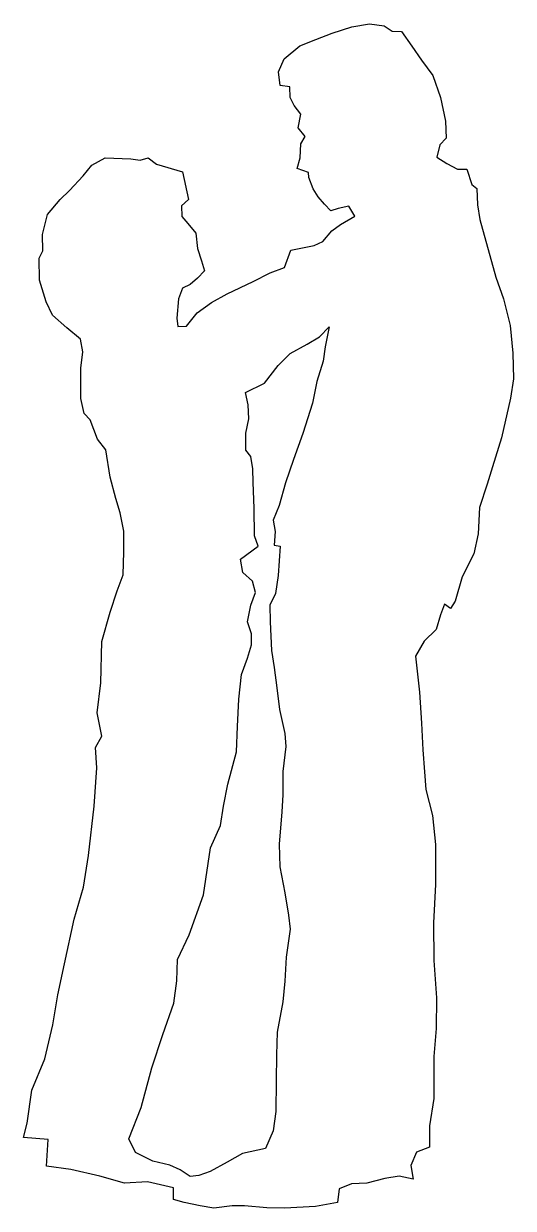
# Model space of a CAD drawing. Extents: x -0.34 to 0.38, y 0 to 1.75.
import ezdxf

# ---------------------------------------------------------------- set-up
doc = ezdxf.new("R2010")
doc.units = 0
doc.header["$MEASUREMENT"] = 0

msp = doc.modelspace()

# ---------------------------------------------------------------- linework, layer by layer
for points in [[(0.2683, 1.5531), (0.2828, 1.5435), (0.299, 1.5354), (0.3128, 1.5351), (0.3201, 1.5126), (0.3273, 1.5069), (0.3282, 1.4823), (0.3318, 1.4607), (0.3554, 1.3757), (0.3669, 1.3433), (0.3768, 1.304), (0.3808, 1.2631), (0.3815, 1.225), (0.3773, 1.1962), (0.3642, 1.1376), (0.3507, 1.0946), (0.3427, 1.0691), (0.3313, 1.0348), (0.3293, 0.9958), (0.323, 0.966), (0.3056, 0.9321), (0.2955, 0.896), (0.2883, 0.8852), (0.2796, 0.8915), (0.2736, 0.8756), (0.267, 0.8539), (0.2496, 0.8371), (0.2364, 0.8148), (0.2425, 0.7614), (0.2453, 0.7157), (0.2475, 0.6761), (0.2499, 0.6437), (0.2521, 0.6175), (0.2617, 0.5788), (0.266, 0.5362), (0.2664, 0.477), (0.2632, 0.42), (0.2639, 0.3644), (0.2676, 0.3091), (0.2673, 0.2638), (0.2638, 0.2223), (0.2636, 0.1599), (0.2573, 0.1199), (0.2574, 0.0881), (0.2382, 0.0809), (0.2298, 0.061), (0.2331, 0.0409), (0.2124, 0.0454), (0.1911, 0.042), (0.1644, 0.0351), (0.1418, 0.0339), (0.1238, 0.0263), (0.1212, 0.0065), (0.0887, 0.0004), (0.0425, -0.0023), (0.0164, -0.0015), (-0.0164, 0.0015), (-0.0347, 0.0011), (-0.062, -0.0019), (-0.0824, 0.0014), (-0.1059, 0.0061), (-0.1218, 0.0106), (-0.1218, 0.028), (-0.16, 0.0367), (-0.1945, 0.0348), (-0.2309, 0.045), (-0.2735, 0.0551), (-0.3099, 0.0602), (-0.3072, 0.0995), (-0.3436, 0.1022), (-0.3385, 0.1238), (-0.3314, 0.1725), (-0.3122, 0.2188), (-0.3003, 0.2692), (-0.2928, 0.3137), (-0.2833, 0.3596), (-0.269, 0.4257), (-0.255, 0.4729), (-0.2475, 0.5195), (-0.2392, 0.5928), (-0.2351, 0.6495), (-0.2373, 0.6793), (-0.228, 0.6964), (-0.2346, 0.7309), (-0.2293, 0.7754), (-0.2279, 0.8366), (-0.2156, 0.8799), (-0.2052, 0.9112), (-0.1962, 0.9352), (-0.1951, 0.9691), (-0.1954, 0.9995), (-0.2006, 1.0268), (-0.2072, 1.0481), (-0.2156, 1.0793), (-0.222, 1.1199), (-0.2344, 1.1357), (-0.2452, 1.1646), (-0.2539, 1.1739), (-0.2588, 1.1961), (-0.2588, 1.2408), (-0.2559, 1.2652), (-0.2595, 1.2835), (-0.2797, 1.3006), (-0.301, 1.3191), (-0.3104, 1.3392), (-0.32, 1.3708), (-0.3204, 1.4035), (-0.315, 1.4146), (-0.3156, 1.4386), (-0.3081, 1.4684), (-0.2893, 1.4906), (-0.2755, 1.5039), (-0.2557, 1.5255), (-0.2425, 1.5412), (-0.2227, 1.552), (-0.1851, 1.5506), (-0.171, 1.5488), (-0.159, 1.5521), (-0.147, 1.5425), (-0.1082, 1.5312), (-0.0995, 1.4903), (-0.1097, 1.481), (-0.1093, 1.4654), (-0.1003, 1.4549), (-0.0889, 1.4405), (-0.0864, 1.4177), (-0.0804, 1.3997), (-0.0759, 1.385), (-0.0864, 1.3741), (-0.0969, 1.3645), (-0.1086, 1.3594), (-0.1145, 1.3432), (-0.1166, 1.3149), (-0.1154, 1.3023), (-0.1025, 1.3029), (-0.0866, 1.3228), (-0.0656, 1.3378), (-0.0425, 1.3508), (-0.0038, 1.3689), (0.0214, 1.3821), (0.0424, 1.3896), (0.052, 1.4155), (0.0865, 1.4221), (0.0994, 1.4282), (0.1129, 1.4438), (0.1258, 1.4534), (0.1468, 1.4655), (0.1381, 1.4805), (0.1222, 1.4769), (0.1114, 1.4738), (0.1021, 1.4834), (0.0924, 1.4945), (0.0849, 1.5062), (0.0789, 1.5227), (0.0783, 1.5303), (0.0614, 1.5362), (0.0659, 1.5522), (0.0668, 1.5726), (0.0731, 1.5837), (0.0631, 1.5966), (0.067, 1.6167), (0.0568, 1.6296), (0.0508, 1.6413), (0.0507, 1.6572), (0.036, 1.6593), (0.0339, 1.6791), (0.0423, 1.6987), (0.0651, 1.7176), (0.0888, 1.7273), (0.1134, 1.7363), (0.1425, 1.746), (0.1683, 1.7505), (0.19, 1.7473), (0.202, 1.7395), (0.2158, 1.7392), (0.2311, 1.7173), (0.2456, 1.6966), (0.2621, 1.6741), (0.2736, 1.6414), (0.2809, 1.6065), (0.2821, 1.581), (0.2725, 1.5711)], [(0.1087, 1.3018), (0.103, 1.2723), (0.1, 1.251), (0.0905, 1.2212), (0.0842, 1.1891), (0.0696, 1.1443), (0.0561, 1.1056), (0.0441, 1.0713), (0.0349, 1.0374), (0.0259, 1.016), (0.0286, 0.9989), (0.0272, 0.9788), (0.0362, 0.9773), (0.0332, 0.934), (0.0291, 0.9073), (0.0207, 0.8902), (0.0213, 0.8653), (0.0232, 0.8229), (0.0274, 0.7977), (0.0314, 0.7677), (0.0354, 0.7355), (0.0429, 0.7004), (0.0447, 0.6812), (0.0403, 0.6442), (0.0401, 0.6094), (0.0386, 0.5845), (0.0345, 0.5367), (0.0357, 0.5028), (0.043, 0.4644), (0.0484, 0.4316), (0.0509, 0.4106), (0.0452, 0.3695), (0.0429, 0.334), (0.0402, 0.3031), (0.0319, 0.2583), (0.031, 0.2247), (0.0302, 0.1865), (0.0297, 0.1409), (0.0261, 0.1121), (0.0147, 0.0862), (-0.0195, 0.0787), (-0.0423, 0.0657), (-0.0672, 0.0522), (-0.084, 0.0461), (-0.0969, 0.0446), (-0.1117, 0.0548), (-0.1273, 0.0617), (-0.1525, 0.0673), (-0.1781, 0.0802), (-0.1877, 0.1006), (-0.1695, 0.1466), (-0.1539, 0.2055), (-0.1375, 0.2548), (-0.121, 0.3013), (-0.1166, 0.3341), (-0.116, 0.3656), (-0.0987, 0.4023), (-0.0771, 0.4615), (-0.067, 0.5312), (-0.0521, 0.5642), (-0.0479, 0.5928), (-0.0414, 0.6255), (-0.0282, 0.673), (-0.0268, 0.7105), (-0.025, 0.7511), (-0.0209, 0.7877), (-0.0122, 0.8117), (-0.0062, 0.8316), (-0.006, 0.8478), (-0.0123, 0.8655), (-0.0072, 0.8901), (-0.0001, 0.9088), (-0.0049, 0.9256), (-0.0193, 0.9385), (-0.0224, 0.9583), (0.0037, 0.9772), (-0.002, 0.9926), (-0.0021, 1.0337), (-0.0036, 1.0715), (-0.0042, 1.092), (-0.007, 1.11), (-0.0148, 1.1193), (-0.0145, 1.1448), (-0.0101, 1.1658), (-0.011, 1.1865), (-0.0152, 1.2049), (0.013, 1.2187), (0.0334, 1.2446), (0.0511, 1.2623), (0.0763, 1.2762), (0.0943, 1.2873)]]:
    msp.add_lwpolyline(points, close=True)

doc.saveas('drawing.dxf')
